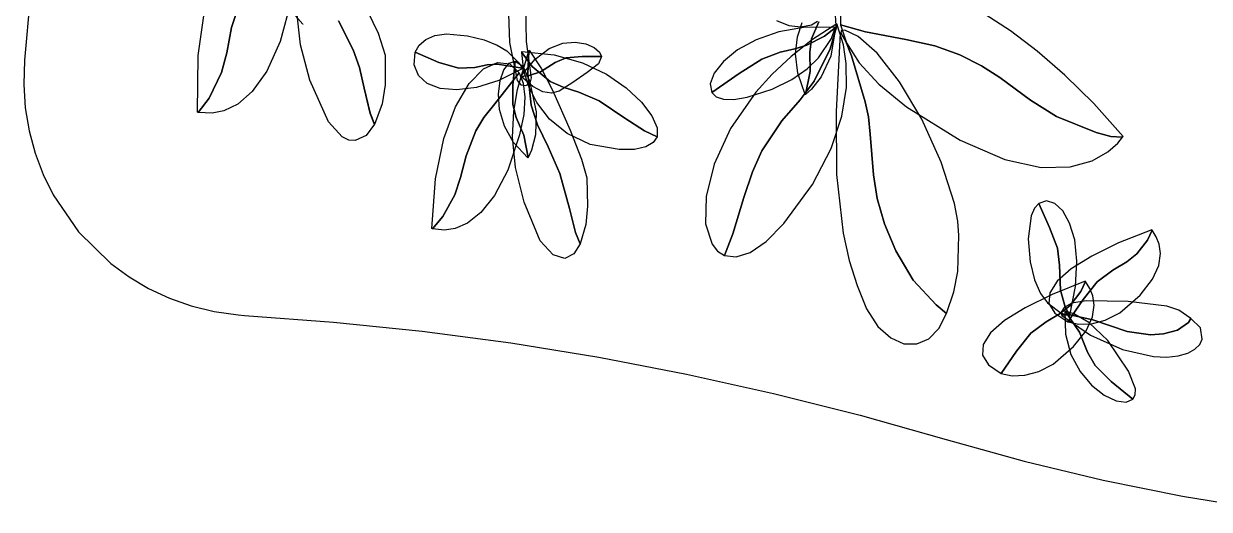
# Model space of a CAD drawing. Extents: x 6 to 220, y -6 to 77.
# Drawn here: x 5.7 to 86.5, y -4.2 to 28.8 of the extents above; entities that cross this region are included whole.
import ezdxf

# ---------------------------------------------------------------- set-up
doc = ezdxf.new("R2010")
doc.units = 0

msp = doc.modelspace()

# ---------------------------------------------------------------- linework, layer by layer
at = {"layer": 'Layer 1'}
for p, q in [((8.9709, 62.8624), (5.7768, 26.3539)), ((20.527581, 30.563594), (19.879093, 28.580818)), ((19.879108, 28.580822), (20.527587, 30.563574)), ((23.948782, 30.40722), (23.18862, 27.638995)), ((24.739849, 28.824493), (23.722446, 29.974437)), ((28.772551, 30.479474), (29.862032, 28.202364)), ((38.733564, 30.147485), (38.81839, 27.557218)), ((39.978275, 27.629013), (39.932944, 30.087107)), ((17.61284, 26.68049), (18.069005, 29.849499)), ((24.584735, 27.402298), (24.358668, 29.446224)), ((60.998588, 29.781026), (61.066674, 28.71327)), ((61.367825, 29.572006), (61.382669, 28.781849)), ((72.965444, 28.35264), (71.235916, 29.46952)), ((19.879093, 28.580818), (19.555046, 26.871743)), ((19.555061, 26.871757), (19.879108, 28.580822)), ((24.75904, 28.8482), (24.739849, 28.824493)), ((28.166075, 27.063348), (27.164573, 29.035368)), ((27.164697, 29.035231), (28.16622, 27.063351)), ((57.182409, 28.295082), (55.633887, 27.756578)), ((57.012252, 29.057308), (57.868796, 28.734075)), ((58.989927, 28.600595), (57.182409, 28.295082)), ((57.868796, 28.734075), (58.673085, 28.632783)), ((58.441433, 27.961013), (58.764412, 28.931149)), ((58.673085, 28.632783), (59.4134, 28.778458)), ((61.032788, 28.598965), (58.989927, 28.600595)), ((59.892064, 28.985621), (59.407865, 27.822015)), ((59.407905, 27.822102), (59.892066, 28.9859)), ((59.4134, 28.778458), (59.806849, 29.0221)), ((61.127581, 28.84397), (59.476368, 27.764558)), ((61.02544, 28.559175), (60.276967, 28.007522)), ((60.2771, 28.007256), (61.02545, 28.55889)), ((60.665157, 27.14436), (61.15919, 28.77793)), ((61.15918, 28.77791), (60.66526, 27.144339)), ((61.066674, 28.71327), (60.71096, 26.633415)), ((60.754247, 27.83833), (61.02544, 28.559175)), ((61.02545, 28.55889), (61.032788, 28.598965)), ((61.15919, 28.77793), (61.127581, 28.84397)), ((61.589945, 27.411435), (61.15918, 28.77791)), ((63.079801, 28.294137), (61.38266, 28.78157)), ((61.38266, 28.78157), (61.779976, 27.550283)), ((61.382669, 28.781849), (63.079704, 28.29431)), ((61.448789, 28.377343), (61.397437, 28.21892)), ((61.679292, 28.397612), (61.448789, 28.377343)), ((62.576382, 27.972078), (61.679292, 28.397612)), ((63.079704, 28.29431), (65.841209, 27.774599)), ((65.8412, 27.77432), (63.079801, 28.294137)), ((74.782933, 26.978877), (72.965444, 28.35264)), ((23.18862, 27.638995), (22.280738, 25.622096)), ((29.862032, 28.202364), (30.350171, 26.701654)), ((32.661814, 27.381438), (33.109863, 27.769572)), ((33.109863, 27.769572), (33.733331, 28.035998)), ((33.733331, 28.035998), (34.53018, 28.151135)), ((34.53018, 28.151135), (35.957159, 28.022531)), ((35.957159, 28.022531), (37.09407, 27.755186)), ((37.09407, 27.755186), (37.974666, 27.395356)), ((38.81839, 27.557218), (39.34346, 24.97274)), ((40.3143, 25.1643), (39.978275, 27.629013)), ((41.526847, 27.153529), (42.451403, 27.518097)), ((42.451403, 27.518097), (43.296137, 27.601456)), ((43.296137, 27.601456), (44.022033, 27.478427)), ((44.022033, 27.478427), (44.590076, 27.22383)), ((55.633887, 27.756578), (54.368009, 27.059232)), ((59.476368, 27.764558), (58.011103, 26.618326)), ((58.319555, 26.799551), (58.441433, 27.961013)), ((60.276967, 28.007522), (59.0942, 27.3936)), ((59.0942, 27.3936), (60.2771, 28.007256)), ((59.407865, 27.822015), (59.284958, 26.909028)), ((59.285007, 26.909025), (59.407905, 27.822102)), ((59.870624, 26.526644), (60.754247, 27.83833)), ((61.349734, 28.192069), (61.093548, 22.876453)), ((61.39743, 28.21888), (61.349734, 28.192069)), ((61.743599, 27.638607), (61.39743, 28.21888)), ((61.397437, 28.21892), (61.743548, 27.638596)), ((61.743548, 27.638596), (62.116867, 26.656427)), ((62.116993, 26.65646), (61.743599, 27.638607)), ((61.779976, 27.550283), (62.641371, 26.185091)), ((63.885957, 26.839102), (62.576382, 27.972078)), ((67.817256, 27.337961), (65.8412, 27.77432)), ((65.841209, 27.774599), (67.817195, 27.338001)), ((17.551378, 22.823921), (17.61284, 26.68049)), ((19.1877, 25.5293), (19.555061, 26.871757)), ((19.555046, 26.871743), (19.1877, 25.5293)), ((25.2226, 24.999437), (24.584735, 27.402298)), ((28.593259, 25.854945), (28.166075, 27.063348)), ((28.16622, 27.063351), (28.593452, 25.855159)), ((30.350171, 26.701654), (30.354369, 24.678193)), ((32.322624, 26.037616), (32.391214, 26.901743)), ((32.391214, 26.901743), (34.005524, 26.199575)), ((32.39122, 26.901175), (32.661814, 27.381438)), ((34.00553, 26.198724), (32.39122, 26.901175)), ((37.974666, 27.395356), (38.632701, 26.989296)), ((38.632701, 26.989296), (39.416107, 26.223514)), ((39.65331, 26.89328), (39.65331, 26.95932)), ((39.65331, 26.95932), (41.855755, 26.727608)), ((40.362219, 25.926142), (39.65331, 26.89328)), ((39.790307, 25.644397), (39.65331, 26.892714)), ((39.65331, 26.892714), (40.362239, 25.926027)), ((39.696685, 25.544371), (40.139046, 26.971135)), ((40.139046, 26.971135), (40.060393, 25.444654)), ((40.060448, 25.444661), (40.139329, 26.97173)), ((40.139329, 26.97173), (40.172631, 27.038334)), ((40.172631, 27.038334), (40.99847, 25.766377)), ((40.561486, 26.432932), (41.526847, 27.153529)), ((41.855755, 26.727608), (43.786274, 26.179355)), ((44.590076, 27.22383), (44.96125, 26.912485)), ((44.96125, 26.912485), (45.096537, 26.619215)), ((54.368009, 27.059232), (53.408426, 26.277193)), ((56.02705, 26.443883), (57.27334, 26.909961)), ((57.273372, 26.909942), (56.027073, 26.443878)), ((57.27334, 26.909961), (58.273164, 27.133354)), ((58.273188, 27.13333), (57.273372, 26.909942)), ((58.273164, 27.133354), (59.0942, 27.3936)), ((59.0942, 27.3936), (58.273188, 27.13333)), ((58.470879, 25.476364), (58.319555, 26.799551)), ((59.0942, 27.3936), (59.0942, 27.3936)), ((59.0942, 27.3936), (59.0942, 27.3936)), ((59.284958, 26.909028), (59.3121, 25.5823)), ((59.3121, 25.5823), (59.285007, 26.909025)), ((59.581, 24.9431), (60.665157, 27.14436)), ((60.66526, 27.144339), (59.581, 24.9431)), ((61.775493, 26.130587), (61.589945, 27.411435)), ((65.405267, 24.89547), (63.885957, 26.839102)), ((67.817195, 27.338001), (69.516344, 26.723287)), ((69.516436, 26.723385), (67.817256, 27.337961)), ((69.516344, 26.723287), (70.977899, 25.988254)), ((70.977992, 25.988412), (69.516436, 26.723385)), ((76.676613, 25.334313), (74.782933, 26.978877)), ((5.7768, 26.3539), (5.71651, 24.717094)), ((28.924385, 24.465044), (28.593259, 25.854945)), ((28.593452, 25.855159), (28.92467, 24.4656)), ((32.610463, 25.31623), (32.322624, 26.037616)), ((34.005524, 26.199575), (35.378857, 25.823927)), ((35.378904, 25.823351), (34.00553, 26.198724)), ((35.378857, 25.823927), (36.453003, 25.859422)), ((36.453062, 25.858929), (35.378904, 25.823351)), ((36.453003, 25.859422), (37.304029, 26.0367)), ((37.304072, 26.036323), (36.453062, 25.858929)), ((37.045714, 25.763724), (37.996885, 26.208665)), ((37.304029, 26.0367), (38.008, 26.0864)), ((38.008, 26.0864), (37.304072, 26.036323)), ((37.996885, 26.208665), (38.833518, 26.116686)), ((39.71432, 25.827885), (38.008, 26.0864)), ((38.008, 26.0864), (38.008, 26.0864)), ((38.008, 26.0864), (39.71431, 25.827885)), ((38.008, 26.0864), (38.008, 26.0864)), ((38.441639, 25.700727), (38.799763, 26.160827)), ((38.799763, 26.160827), (39.204836, 26.288158)), ((38.833518, 26.116686), (39.471052, 25.50447)), ((39.204836, 26.288158), (39.040301, 24.671588)), ((39.040583, 24.6716), (39.205118, 26.28817)), ((39.205118, 26.28817), (39.734672, 25.962662)), ((39.416107, 26.223514), (39.71432, 25.827885)), ((39.594337, 25.281485), (40.561486, 26.432932)), ((39.734672, 25.962662), (40.192048, 24.96342)), ((41.5823, 24.9118), (40.362219, 25.926142)), ((40.362239, 25.926027), (41.5823, 24.9118)), ((40.9236, 25.5781), (41.935083, 26.216202)), ((41.935086, 26.216134), (40.9236, 25.5781)), ((41.935083, 26.216202), (42.683978, 26.517816)), ((42.68398, 26.517588), (41.935086, 26.216134)), ((42.683978, 26.517816), (43.76699, 26.60623)), ((43.766987, 26.605668), (42.68398, 26.517588)), ((45.096537, 26.619215), (43.766987, 26.605668)), ((43.76699, 26.60623), (45.09654, 26.619777)), ((43.786274, 26.179355), (45.43115, 25.402172)), ((44.8908, 26.112235), (44.115254, 25.525317)), ((45.09654, 26.619777), (44.8908, 26.112235)), ((53.408426, 26.277193), (52.778788, 25.484611)), ((56.027073, 26.443878), (54.46661, 25.45558)), ((54.466618, 25.455585), (56.02705, 26.443883)), ((58.011103, 26.618326), (56.725441, 25.422263)), ((59.102024, 25.783751), (59.870624, 26.526644)), ((60.71096, 26.633415), (60.072194, 25.219147)), ((61.7783, 24.501209), (61.775493, 26.130587)), ((62.116867, 26.656427), (63.0569, 23.5275)), ((63.0569, 23.5275), (62.116993, 26.65646)), ((62.641371, 26.185091), (63.998066, 24.722057)), ((70.977899, 25.988254), (72.241101, 25.1907)), ((72.241175, 25.190859), (70.977992, 25.988412)), ((19.1877, 25.5293), (18.347348, 23.783369)), ((18.347393, 23.783338), (19.1877, 25.5293)), ((19.1877, 25.5293), (19.1877, 25.5293)), ((19.1877, 25.5293), (19.1877, 25.5293)), ((22.280738, 25.622096), (21.294269, 24.240654)), ((33.217276, 24.770071), (32.610463, 25.31623)), ((36.064565, 24.765181), (37.045714, 25.763724)), ((39.471052, 25.50447), (37.814692, 23.39768)), ((37.81498, 23.39767), (39.47134, 25.50446)), ((39.725034, 25.804743), (38.085173, 24.987455)), ((38.180405, 24.975164), (38.441639, 25.700727)), ((39.370692, 24.370807), (39.696685, 25.544371)), ((39.47134, 25.50446), (39.75014, 24.790583)), ((39.61381, 25.256367), (39.594337, 25.281485)), ((40.160331, 25.316692), (39.61381, 25.256367)), ((39.613814, 25.256924), (40.160439, 25.316853)), ((40.420263, 24.568718), (39.613814, 25.256924)), ((39.71431, 25.827885), (39.725034, 25.804743)), ((40.123234, 24.614389), (39.790307, 25.644397)), ((40.060393, 25.444654), (40.3033, 23.2972)), ((40.3033, 23.2972), (40.060448, 25.444661)), ((40.9236, 25.5781), (40.160331, 25.316692)), ((40.160439, 25.316853), (40.9236, 25.5781)), ((40.235371, 24.804668), (40.3143, 25.1643)), ((40.3143, 25.1643), (40.3143, 25.1643)), ((40.3143, 25.1643), (40.3143, 25.1643)), ((40.9236, 25.5781), (40.9236, 25.5781)), ((40.9236, 25.5781), (40.9236, 25.5781)), ((40.99847, 25.766377), (41.742102, 24.331332)), ((44.115254, 25.525317), (43.145086, 24.848778)), ((45.43115, 25.402172), (46.776663, 24.483668)), ((52.778788, 25.484611), (52.502745, 24.755635)), ((54.46661, 25.45558), (52.60394, 24.16441)), ((52.603948, 24.164415), (54.466618, 25.455585)), ((56.725441, 25.422263), (55.613034, 24.193353)), ((56.716993, 24.3929), (58.063764, 25.054568)), ((58.063764, 25.054568), (59.102024, 25.783751)), ((58.967507, 24.021051), (58.470879, 25.476364)), ((59.3121, 25.5823), (58.991496, 24.03488)), ((58.991774, 24.03516), (59.3121, 25.5823)), ((59.3121, 25.5823), (59.3121, 25.5823)), ((59.3121, 25.5823), (59.3121, 25.5823)), ((60.072194, 25.219147), (59.411943, 24.382414)), ((72.241101, 25.1907), (74.32941, 23.639212)), ((74.329426, 23.639282), (72.241175, 25.190859)), ((78.634715, 23.405026), (76.676613, 25.334313)), ((5.71651, 24.717094), (5.819584, 23.113423)), ((21.294269, 24.240654), (20.298346, 23.378796)), ((26.480914, 22.154483), (25.2226, 24.999437)), ((29.317732, 22.743913), (28.924385, 24.465044)), ((28.92467, 24.4656), (29.318017, 22.744361)), ((30.354369, 24.678193), (30.135025, 23.399418)), ((34.105608, 24.431627), (33.217276, 24.770071)), ((35.238005, 24.333384), (34.105608, 24.431627)), ((35.138, 23.196356), (36.064565, 24.765181)), ((36.577012, 24.507831), (35.238005, 24.333384)), ((38.085173, 24.987455), (36.577012, 24.507831)), ((38.066002, 24.051445), (38.180405, 24.975164)), ((39.040301, 24.671588), (39.049324, 23.354335)), ((39.049429, 23.354331), (39.040583, 24.6716)), ((39.115181, 22.895931), (39.370692, 24.370807)), ((39.34346, 24.97274), (39.583624, 24.676756)), ((39.583624, 24.676756), (39.93637, 24.631442)), ((39.75014, 24.790583), (39.867438, 23.843688)), ((39.93637, 24.631442), (40.235371, 24.804668)), ((40.694885, 23.476098), (40.123234, 24.614389)), ((40.192048, 24.96342), (40.647471, 22.842374)), ((41.104525, 24.212299), (40.420263, 24.568718)), ((41.5823, 24.9118), (42.469612, 24.524706)), ((41.5823, 24.9118), (41.5823, 24.9118)), ((42.469606, 24.524798), (41.5823, 24.9118)), ((41.5823, 24.9118), (41.5823, 24.9118)), ((42.211563, 24.243678), (41.692868, 24.12488)), ((41.742102, 24.331332), (42.957881, 21.599354)), ((43.145086, 24.848778), (42.211563, 24.243678)), ((43.550372, 24.196136), (42.469606, 24.524798)), ((42.469612, 24.524706), (43.550411, 24.196085)), ((46.776663, 24.483668), (47.809094, 23.511454)), ((52.502745, 24.755635), (52.603948, 24.164415)), ((55.02286, 23.852555), (56.716993, 24.3929)), ((58.634941, 23.659697), (59.581, 24.9431)), ((59.581, 24.9431), (58.634952, 23.659222)), ((59.411943, 24.382414), (58.991774, 24.03516)), ((59.581, 24.9431), (59.581, 24.9431)), ((59.581, 24.9431), (59.581, 24.9431)), ((61.476229, 22.560705), (61.7783, 24.501209)), ((63.998066, 24.722057), (65.88128, 23.19724)), ((66.92798, 22.348455), (65.405267, 24.89547)), ((18.347348, 23.783369), (17.60246, 22.80981)), ((17.602742, 22.8098), (18.347393, 23.783338)), ((38.148369, 22.996877), (38.066002, 24.051445)), ((39.867438, 23.843688), (39.795507, 22.668986)), ((41.552087, 22.351234), (40.694885, 23.476098)), ((41.692868, 24.12488), (41.104525, 24.212299)), ((44.921123, 23.600679), (43.550372, 24.196136)), ((43.550411, 24.196085), (44.921245, 23.600764)), ((46.67838, 22.41329), (44.921123, 23.600679)), ((44.921245, 23.600764), (46.67866, 22.41357)), ((47.809094, 23.511454), (48.514727, 22.573139)), ((52.60394, 24.16441), (52.904665, 23.875851)), ((52.904665, 23.875851), (53.402767, 23.71162)), ((53.402767, 23.71162), (54.106186, 23.69582)), ((55.613034, 24.193353), (53.882609, 21.704947)), ((54.106186, 23.69582), (55.02286, 23.852555)), ((57.372853, 22.236627), (58.634941, 23.659697)), ((58.634952, 23.659222), (57.372859, 22.235989)), ((58.991496, 24.03488), (58.967507, 24.021051)), ((63.0569, 23.5275), (63.294072, 22.501674)), ((63.0569, 23.5275), (63.0569, 23.5275)), ((63.294062, 22.501648), (63.0569, 23.5275)), ((63.0569, 23.5275), (63.0569, 23.5275)), ((74.32941, 23.639212), (76.0952, 22.5312)), ((76.0952, 22.5312), (74.329426, 23.639282)), ((5.819584, 23.113423), (6.078712, 21.5516)), ((17.60246, 22.80981), (17.551378, 22.823921)), ((18.554662, 22.750353), (17.602742, 22.8098)), ((19.362099, 22.920653), (18.554662, 22.750353)), ((20.298346, 23.378796), (19.362099, 22.920653)), ((29.610749, 21.994754), (29.317732, 22.743913)), ((29.318017, 22.744361), (29.611034, 21.99531)), ((30.135025, 23.399418), (29.610749, 21.994754)), ((34.350579, 21.040567), (35.138, 23.196356)), ((37.814692, 23.39768), (37.077223, 22.468688)), ((37.077513, 22.468682), (37.81498, 23.39767)), ((38.477446, 21.878765), (38.148369, 22.996877)), ((39.035418, 21.123849), (39.115181, 22.895931)), ((39.049324, 23.354335), (39.283413, 22.456198)), ((39.283435, 22.45619), (39.049429, 23.354331)), ((39.795507, 22.668986), (39.506618, 21.27169)), ((40.3033, 23.2972), (40.739664, 21.965026)), ((40.3033, 23.2972), (40.3033, 23.2972)), ((40.739518, 21.965125), (40.3033, 23.2972)), ((40.3033, 23.2972), (40.3033, 23.2972)), ((40.647471, 22.842374), (40.604763, 21.271636)), ((61.093548, 22.876453), (61.10279, 18.577049)), ((65.88128, 23.19724), (69.524327, 20.915545)), ((80.645469, 21.177099), (78.634715, 23.405026)), ((27.429415, 21.132864), (26.480914, 22.154483)), ((29.611034, 21.99531), (29.046387, 21.231474)), ((37.077223, 22.468688), (36.532333, 21.559484)), ((36.5326, 21.559481), (37.077513, 22.468682)), ((39.103173, 20.764417), (38.477446, 21.878765)), ((39.283413, 22.456198), (39.8023, 21.268)), ((39.8023, 21.268), (39.283435, 22.45619)), ((41.461965, 20.474124), (40.739518, 21.965125)), ((40.739664, 21.965026), (41.462069, 20.474025)), ((42.741668, 21.361509), (41.552087, 22.351234)), ((48.027969, 21.54549), (46.67838, 22.41329)), ((46.67866, 22.41357), (48.028141, 21.545562)), ((48.514727, 22.573139), (48.879842, 21.756335)), ((57.372859, 22.235989), (56.018214, 20.184689)), ((56.018218, 20.185174), (57.372853, 22.236627)), ((60.74714, 20.346484), (61.476229, 22.560705)), ((63.411051, 21.32693), (63.294062, 22.501648)), ((63.294072, 22.501674), (63.411067, 21.326973)), ((68.247386, 19.407729), (66.92798, 22.348455)), ((78.792585, 21.445802), (76.0952, 22.5312)), ((76.0952, 22.5312), (76.0952, 22.5312)), ((76.0952, 22.5312), (78.792569, 21.446022)), ((76.0952, 22.5312), (76.0952, 22.5312)), ((6.078712, 21.5516), (6.48658, 20.040337)), ((27.878396, 20.923197), (27.429415, 21.132864)), ((29.046387, 21.231474), (28.301877, 20.884593)), ((33.786863, 18.281132), (34.350579, 21.040567)), ((36.532333, 21.559484), (35.862637, 19.84911)), ((35.862811, 19.849113), (36.5326, 21.559481)), ((39.506618, 21.27169), (38.698913, 18.877504)), ((39.236673, 19.058668), (39.035418, 21.123849)), ((40.091013, 19.74457), (39.8023, 21.268)), ((39.8023, 21.268), (39.8023, 21.268)), ((39.8023, 21.268), (40.090449, 19.74428)), ((39.8023, 21.268), (39.8023, 21.268)), ((40.604763, 21.271636), (40.330439, 20.242078)), ((44.310457, 20.628636), (42.741668, 21.361509)), ((42.957881, 21.599354), (43.736566, 19.621578)), ((48.89072, 21.14865), (48.027969, 21.54549)), ((48.028141, 21.545562), (48.891, 21.14893)), ((48.891, 21.14893), (48.614537, 20.764385)), ((48.879842, 21.756335), (48.89072, 21.14865)), ((53.882609, 21.704947), (52.769062, 19.289002)), ((63.622631, 18.548064), (63.411051, 21.32693)), ((63.411067, 21.326973), (63.62265, 18.548119)), ((78.792569, 21.446022), (79.797444, 21.168849)), ((79.797356, 21.16844), (78.792585, 21.445802)), ((80.60338, 21.11162), (79.797356, 21.16844)), ((79.797444, 21.168849), (80.6037, 21.11247)), ((80.281943, 20.712425), (80.60338, 21.11162)), ((80.6037, 21.11247), (80.645469, 21.177099)), ((28.301877, 20.884593), (27.878396, 20.923197)), ((40.075491, 19.721138), (39.103173, 20.764417)), ((40.330439, 20.242078), (40.091013, 19.74457)), ((42.256661, 18.637335), (41.461965, 20.474124)), ((41.462069, 20.474025), (42.2566, 18.637214)), ((46.30528, 20.274324), (44.310457, 20.628636)), ((47.339934, 20.287712), (46.30528, 20.274324)), ((48.103601, 20.464189), (47.339934, 20.287712)), ((48.614537, 20.764385), (48.103601, 20.464189)), ((59.468897, 17.89595), (60.74714, 20.346484)), ((69.524327, 20.915545), (72.571161, 19.600161)), ((79.607686, 20.112888), (80.281943, 20.712425)), ((6.48658, 20.040337), (7.035878, 18.588348)), ((35.862637, 19.84911), (35.490295, 18.363901)), ((35.490362, 18.363905), (35.862811, 19.849113)), ((40.090449, 19.74428), (40.075491, 19.721138)), ((43.736566, 19.621578), (44.102291, 18.340814)), ((56.018214, 20.184689), (55.376026, 18.770791)), ((55.376035, 18.771079), (56.018218, 20.185174)), ((69.153195, 16.593323), (68.247386, 19.407729)), ((72.571161, 19.600161), (75.062349, 19.056646)), ((77.038455, 19.090556), (78.540046, 19.507451)), ((78.540046, 19.507451), (79.607686, 20.112888)), ((7.035878, 18.588348), (7.719294, 17.204345)), ((38.698913, 18.877504), (37.801661, 17.148639)), ((39.824212, 16.704495), (39.236673, 19.058668)), ((42.2566, 18.637214), (42.90934, 16.26761)), ((42.909621, 16.267894), (42.256661, 18.637335)), ((52.769062, 19.289002), (52.221629, 17.081417)), ((55.376026, 18.770791), (54.79451, 17.01661)), ((54.794521, 17.01662), (55.376035, 18.771079)), ((75.062349, 19.056646), (77.038455, 19.090556)), ((33.531412, 14.90137), (33.786863, 18.281132)), ((35.1, 17.2012), (35.490362, 18.363905)), ((35.490295, 18.363901), (35.1, 17.2012)), ((44.102291, 18.340814), (44.141696, 16.421351)), ((57.51936, 15.24651), (59.468897, 17.89595)), ((61.10279, 18.577049), (61.548912, 14.588053)), ((63.886283, 16.952501), (63.622631, 18.548064)), ((63.62265, 18.548119), (63.886301, 16.952551)), ((7.719294, 17.204345), (9.459235, 14.67515)), ((34.275651, 15.708047), (35.1, 17.2012)), ((35.1, 17.2012), (34.275664, 15.708069)), ((35.1, 17.2012), (35.1, 17.2012)), ((35.1, 17.2012), (35.1, 17.2012)), ((37.801661, 17.148639), (36.869087, 15.980478)), ((52.221629, 17.081417), (52.189545, 15.218085)), ((54.79451, 17.01661), (54.035017, 14.529103)), ((54.035027, 14.529114), (54.794521, 17.01662)), ((40.903303, 14.065435), (39.824212, 16.704495)), ((42.90934, 16.26761), (43.328017, 14.631288)), ((43.328298, 14.63168), (42.909621, 16.267894)), ((44.141696, 16.421351), (44.015574, 15.180978)), ((64.367884, 15.225243), (63.886283, 16.952501)), ((63.886301, 16.952551), (64.367898, 15.22528)), ((69.385285, 15.396), (69.153195, 16.593323)), ((74.601351, 16.277099), (74.367976, 15.769721)), ((74.901693, 16.60845), (74.601351, 16.277099)), ((75.418246, 16.784389), (74.901687, 16.608737)), ((74.901687, 16.608737), (75.630666, 14.960557)), ((75.630672, 14.96084), (74.901693, 16.60845)), ((75.977948, 16.610296), (75.418246, 16.784389)), ((76.522999, 16.099772), (75.977948, 16.610296)), ((33.574308, 14.88868), (34.275651, 15.708047)), ((34.275664, 15.708069), (33.57431, 14.88867)), ((36.869087, 15.980478), (35.955418, 15.268405)), ((69.435117, 14.42527), (69.385285, 15.396)), ((74.367976, 15.769721), (74.1761, 14.20815)), ((76.995603, 15.266133), (76.522999, 16.099772)), ((9.459235, 14.67515), (11.647908, 12.522455)), ((33.57431, 14.88867), (33.531412, 14.90137)), ((34.401697, 14.794061), (33.574308, 14.88868)), ((35.114879, 14.907805), (34.401697, 14.794061)), ((35.955418, 15.268405), (35.114879, 14.907805)), ((43.328017, 14.631288), (43.645093, 13.86534)), ((43.645374, 13.865624), (43.328298, 14.63168)), ((44.015574, 15.180978), (43.645374, 13.865624)), ((52.189545, 15.218085), (52.622044, 13.834904)), ((56.306717, 14.012479), (57.51936, 15.24651)), ((61.548912, 14.588053), (61.965912, 12.722036)), ((65.151963, 13.370581), (64.367884, 15.225243)), ((64.367898, 15.22528), (65.151974, 13.370599)), ((75.630666, 14.960557), (76.159403, 13.567519)), ((76.159406, 13.567604), (75.630672, 14.96084)), ((77.337966, 14.122694), (76.995603, 15.266133)), ((82.589408, 14.81863), (80.328668, 13.916426)), ((82.296177, 14.117341), (82.61255, 14.79577)), ((82.61227, 14.795772), (82.296184, 14.117359)), ((82.61255, 14.79577), (82.589408, 14.81863)), ((82.900462, 14.329592), (82.61227, 14.795772)), ((41.80268, 13.099211), (40.903303, 14.065435)), ((43.645093, 13.86534), (43.211013, 13.166594)), ((52.622044, 13.834904), (52.996648, 13.365838)), ((54.035017, 14.529103), (53.46835, 13.06776)), ((53.468361, 13.06777), (54.035027, 14.529114)), ((55.216574, 13.267714), (56.306717, 14.012479)), ((69.370488, 11.984689), (69.435117, 14.42527)), ((74.1761, 14.20815), (74.303772, 12.626708)), ((77.492292, 12.682769), (77.337966, 14.122694)), ((80.328668, 13.916426), (78.495914, 13.024425)), ((82.296184, 14.117359), (81.5624, 13.1792)), ((81.5624, 13.1792), (82.296177, 14.117341)), ((83.099542, 13.840948), (82.900462, 14.329592)), ((83.193999, 13.192748), (83.099542, 13.840948)), ((42.584396, 12.855408), (41.80268, 13.099211)), ((43.211013, 13.166594), (42.584396, 12.855408)), ((52.996648, 13.365838), (53.468361, 13.06777)), ((53.46835, 13.06776), (54.265072, 12.967659)), ((54.265072, 12.967659), (55.216574, 13.267714)), ((66.323051, 11.392809), (65.151963, 13.370581)), ((65.151974, 13.370599), (66.32306, 11.3928)), ((76.159403, 13.567519), (76.310908, 12.413045)), ((76.310897, 12.413047), (76.159406, 13.567604)), ((78.495914, 13.024425), (77.097916, 12.154365)), ((81.5624, 13.1792), (80.884812, 12.629185)), ((80.884974, 12.629184), (81.5624, 13.1792)), ((81.5624, 13.1792), (81.5624, 13.1792)), ((81.5624, 13.1792), (81.5624, 13.1792)), ((83.077874, 12.393101), (83.193999, 13.192748)), ((11.647908, 12.522455), (12.892241, 11.609077)), ((61.965912, 12.722036), (62.51954, 11.028739)), ((74.303772, 12.626708), (74.600258, 11.399949)), ((77.097916, 12.154365), (76.141445, 11.317984)), ((76.3684, 10.7007), (76.310897, 12.413047)), ((76.310908, 12.413045), (76.3684, 10.7007)), ((77.400788, 10.959675), (77.492292, 12.682769)), ((80.884812, 12.629185), (79.926078, 12.0652)), ((79.926295, 12.065194), (80.884974, 12.629184)), ((82.645209, 11.450116), (83.077874, 12.393101)), ((12.892241, 11.609077), (14.226822, 10.815962)), ((67.902608, 9.694713), (66.323051, 11.392809)), ((66.32306, 11.3928), (67.902411, 9.6946)), ((69.094916, 10.599324), (69.370488, 11.984689)), ((74.600258, 11.399949), (75.012916, 10.482931)), ((76.141445, 11.317984), (75.633271, 10.527018)), ((79.926078, 12.0652), (78.87167, 11.280552)), ((78.871832, 11.280545), (79.926295, 12.065194)), ((81.790044, 10.371903), (82.645209, 11.450116)), ((14.226822, 10.815962), (15.64434, 10.151825)), ((62.51954, 11.028739), (63.156143, 9.420932)), ((68.59212, 9.12458), (69.094916, 10.599324)), ((75.633271, 10.527018), (75.580163, 9.793206)), ((78.056676, 11.304423), (75.796134, 10.402229)), ((76.656189, 9.626741), (76.3684, 10.7007)), ((76.3684, 10.7007), (76.3684, 10.7007)), ((76.3684, 10.7007), (76.655984, 9.62734)), ((76.3684, 10.7007), (76.3684, 10.7007)), ((77.005657, 8.966727), (77.400788, 10.959675)), ((77.762806, 10.604377), (77.0308, 9.66584)), ((77.0308, 9.66584), (77.762778, 10.604301)), ((77.762778, 10.604301), (78.07756, 11.28241)), ((78.07785, 11.282977), (77.762806, 10.604377)), ((77.907058, 10.06855), (78.871832, 11.280545)), ((78.87167, 11.280552), (77.90706, 10.06855)), ((78.07756, 11.28241), (78.056676, 11.304423)), ((78.366895, 10.816045), (78.07785, 11.282977)), ((78.566558, 10.327239), (78.366895, 10.816045)), ((15.64434, 10.151825), (17.137484, 9.625377)), ((75.796134, 10.402229), (73.96339, 9.510244)), ((75.012916, 10.482931), (75.489104, 9.830711)), ((75.489104, 9.830711), (76.4215, 9.140895)), ((75.580163, 9.793206), (75.988892, 9.128284)), ((77.146828, 9.816685), (76.620585, 9.522931)), ((76.866228, 8.54399), (77.907058, 10.06855)), ((77.90706, 10.06855), (76.86623, 8.54399)), ((78.119079, 9.96923), (77.146828, 9.816685)), ((80.976224, 9.924004), (78.119079, 9.96923)), ((78.661551, 9.679004), (78.566558, 10.327239)), ((80.40642, 9.166572), (81.790044, 10.371903)), ((83.623819, 9.611655), (80.976224, 9.924004)), ((17.137484, 9.625377), (18.698941, 9.245331)), ((18.698941, 9.245331), (20.3214, 9.0204)), ((20.3214, 9.0204), (20.7535, 8.98823)), ((20.7535, 8.98823), (26.824048, 8.534873)), ((20.7535, 8.98823), (20.7535, 8.98823)), ((63.156143, 9.420932), (63.933438, 8.232136)), ((67.902411, 9.6946), (68.59212, 9.12458)), ((68.592111, 9.124589), (67.902608, 9.694713)), ((68.080523, 8.089568), (68.592111, 9.124589)), ((73.96339, 9.510244), (72.565289, 8.640187)), ((75.393123, 8.552154), (76.35224, 9.116233)), ((76.352254, 9.115881), (75.39317, 8.551873)), ((75.988892, 9.128284), (76.866228, 8.54399)), ((76.35224, 9.116233), (77.0308, 9.66584)), ((77.0308, 9.66584), (76.352254, 9.115881)), ((76.4215, 9.140895), (76.97631, 8.97096)), ((76.620585, 9.522931), (76.425972, 9.215049)), ((76.425972, 9.215049), (76.448609, 9.020117)), ((76.448609, 9.020117), (77.122151, 9.002585)), ((77.122306, 9.002549), (76.44889, 9.019835)), ((76.44889, 9.019835), (76.454534, 8.988226)), ((76.454534, 8.988226), (78.419712, 7.63147)), ((76.655984, 9.62734), (76.976588, 8.97096)), ((76.97631, 8.97096), (76.656189, 9.626741)), ((76.698325, 9.28371), (76.670949, 9.288508)), ((76.670949, 9.288508), (76.701586, 7.703965)), ((77.6655, 7.85369), (76.698325, 9.28371)), ((77.272495, 9.087366), (76.698886, 9.28371)), ((76.698886, 9.28371), (77.6655, 7.85369)), ((76.976588, 8.97096), (77.005657, 8.966727)), ((77.0308, 9.66584), (77.0308, 9.66584)), ((77.0308, 9.66584), (77.0308, 9.66584)), ((77.122151, 9.002585), (78.5664, 8.68004)), ((78.5664, 8.68004), (77.122306, 9.002549)), ((78.296263, 8.500366), (77.272495, 9.087366)), ((78.545805, 8.879442), (78.661551, 9.679004)), ((79.422936, 8.667617), (80.40642, 9.166572)), ((84.425821, 9.352152), (83.623819, 9.611655)), ((85.243489, 8.784462), (84.425821, 9.352152)), ((26.824048, 8.534873), (32.875348, 7.907823)), ((63.933438, 8.232136), (64.798574, 7.448529)), ((67.392526, 7.390631), (68.080523, 8.089568)), ((72.565289, 8.640187), (71.608678, 7.803776)), ((74.338866, 7.766832), (75.393123, 8.552154)), ((75.39317, 8.551873), (74.338997, 7.766834)), ((76.86623, 8.54399), (77.616513, 8.386197)), ((77.616513, 8.386197), (78.480857, 8.417449)), ((78.113247, 7.93665), (78.545805, 8.879442)), ((79.597738, 7.278104), (78.296263, 8.500366)), ((78.480857, 8.417449), (79.422936, 8.667617)), ((78.5664, 8.68004), (80.916251, 7.893489)), ((78.5664, 8.68004), (78.5664, 8.68004)), ((80.915949, 7.893593), (78.5664, 8.68004)), ((78.5664, 8.68004), (78.5664, 8.68004)), ((84.34941, 7.982387), (85.08675, 8.499524)), ((85.086929, 8.499518), (84.349694, 7.982381)), ((85.08675, 8.499524), (85.243489, 8.784462)), ((85.243773, 8.784456), (85.086929, 8.499518)), ((85.909768, 8.142204), (85.243773, 8.784456)), ((86.021752, 7.37663), (85.909768, 8.142204)), ((32.875348, 7.907823), (38.903696, 7.10775)), ((64.798574, 7.448529), (65.698701, 7.05629)), ((66.580968, 7.041598), (67.392526, 7.390631)), ((71.608678, 7.803776), (71.100403, 7.012727)), ((73.374886, 6.553493), (74.338866, 7.766832)), ((74.338997, 7.766834), (73.37518, 6.55378)), ((76.701586, 7.703965), (77.079024, 6.319446)), ((77.257806, 6.858729), (78.113247, 7.93665)), ((77.6655, 7.85369), (78.20285, 6.485477)), ((77.6655, 7.85369), (77.6655, 7.85369)), ((78.202704, 6.485763), (77.6655, 7.85369)), ((77.6655, 7.85369), (77.6655, 7.85369)), ((78.419712, 7.63147), (80.605632, 6.66963)), ((81.004466, 5.17597), (79.597738, 7.278104)), ((82.508313, 7.655109), (80.915949, 7.893593)), ((80.916251, 7.893489), (82.508477, 7.654994)), ((83.399254, 7.726342), (82.508313, 7.655109)), ((82.508477, 7.654994), (83.399238, 7.726265)), ((83.399238, 7.726265), (84.34941, 7.982387)), ((84.349694, 7.982381), (83.399254, 7.726342)), ((85.855083, 7.006722), (86.021752, 7.37663)), ((38.903696, 7.10775), (44.905388, 6.13532)), ((65.698701, 7.05629), (66.580968, 7.041598)), ((71.100403, 7.012727), (71.04731, 6.278759)), ((72.334056, 5.028933), (73.374886, 6.553493)), ((73.37518, 6.55378), (72.33435, 5.02922)), ((75.87341, 5.653777), (77.257806, 6.858729)), ((78.742053, 5.570472), (78.202704, 6.485763)), ((78.20285, 6.485477), (78.74214, 5.570153)), ((80.605632, 6.66963), (82.700588, 6.178113)), ((85.046607, 6.41092), (85.532022, 6.676936)), ((85.532022, 6.676936), (85.855083, 7.006722)), ((44.905388, 6.13532), (50.876718, 4.991202)), ((71.04731, 6.278759), (71.456245, 5.613588)), ((77.079024, 6.319446), (77.708319, 5.154028)), ((82.700588, 6.178113), (83.616546, 6.13229)), ((83.616546, 6.13229), (84.392874, 6.232326)), ((84.392874, 6.232326), (85.046607, 6.41092)), ((50.876718, 4.991202), (56.813983, 3.676064)), ((71.456245, 5.613588), (72.334056, 5.028933)), ((72.33435, 5.02922), (73.08402, 4.872252)), ((73.08402, 4.872252), (73.948094, 4.903772)), ((73.948094, 4.903772), (74.890062, 5.154156)), ((74.890062, 5.154156), (75.87341, 5.653777)), ((77.708319, 5.154028), (78.494525, 4.226788)), ((79.816029, 4.485368), (78.742053, 5.570472)), ((78.74214, 5.570153), (79.81631, 4.48481)), ((81.478563, 3.977764), (81.004466, 5.17597)), ((78.494525, 4.226788), (79.342697, 3.556801)), ((81.309549, 3.281128), (79.816029, 4.485368)), ((79.81631, 4.48481), (81.30983, 3.28057)), ((56.813983, 3.676064), (62.713478, 2.190574)), ((79.342697, 3.556801), (80.157888, 3.163144)), ((80.845154, 3.064894), (81.309549, 3.281128)), ((81.30983, 3.28057), (81.470198, 3.567241)), ((81.470198, 3.567241), (81.478563, 3.977764)), ((80.157888, 3.163144), (80.845154, 3.064894)), ((62.713478, 2.190574), (68.5715, 0.5354)), ((68.5715, 0.5354), (73.905298, -0.949705)), ((73.905298, -0.949705), (79.277006, -2.236797)), ((79.277006, -2.236797), (84.681207, -3.325874)), ((84.681207, -3.325874), (90.112484, -4.216938))]:
    msp.add_line(p, q, dxfattribs=at)

doc.saveas('drawing.dxf')
